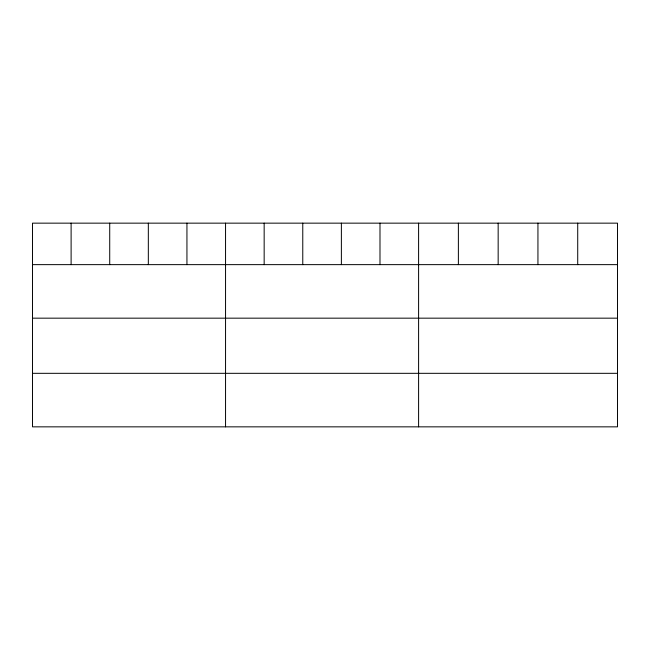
<?xml version="1.0" encoding="UTF-8"?>
<svg xmlns="http://www.w3.org/2000/svg" width="650" height="650" viewBox="0 0 650 650"><rect width="100%" height="100%" fill="white"/><g stroke="black" fill="none" stroke-linecap="round" stroke-linejoin="round"><path stroke-width="0.97" d="M617.5 264.639L617.5 426.847L32.5 426.847L32.5 223.153L617.5 223.153L617.5 264.639L32.5 264.639M32.5 318.167L617.5 318.167M32.5 373.319L617.5 373.319M577.72 223.153L577.72 264.639M537.94 223.153L537.94 264.639M498.16 223.153L498.16 264.639M458.38 223.153L458.38 264.639M418.6 223.153L418.6 426.847M379.99 223.153L379.99 264.639M341.38 223.153L341.38 264.639M302.77 223.153L302.77 264.639M264.16 223.153L264.16 264.639M225.55 223.153L225.55 426.847M186.94 223.153L186.94 264.639M148.33 223.153L148.33 264.639M109.72 223.153L109.72 264.639M71.11 223.153L71.11 264.639"/></g></svg>
